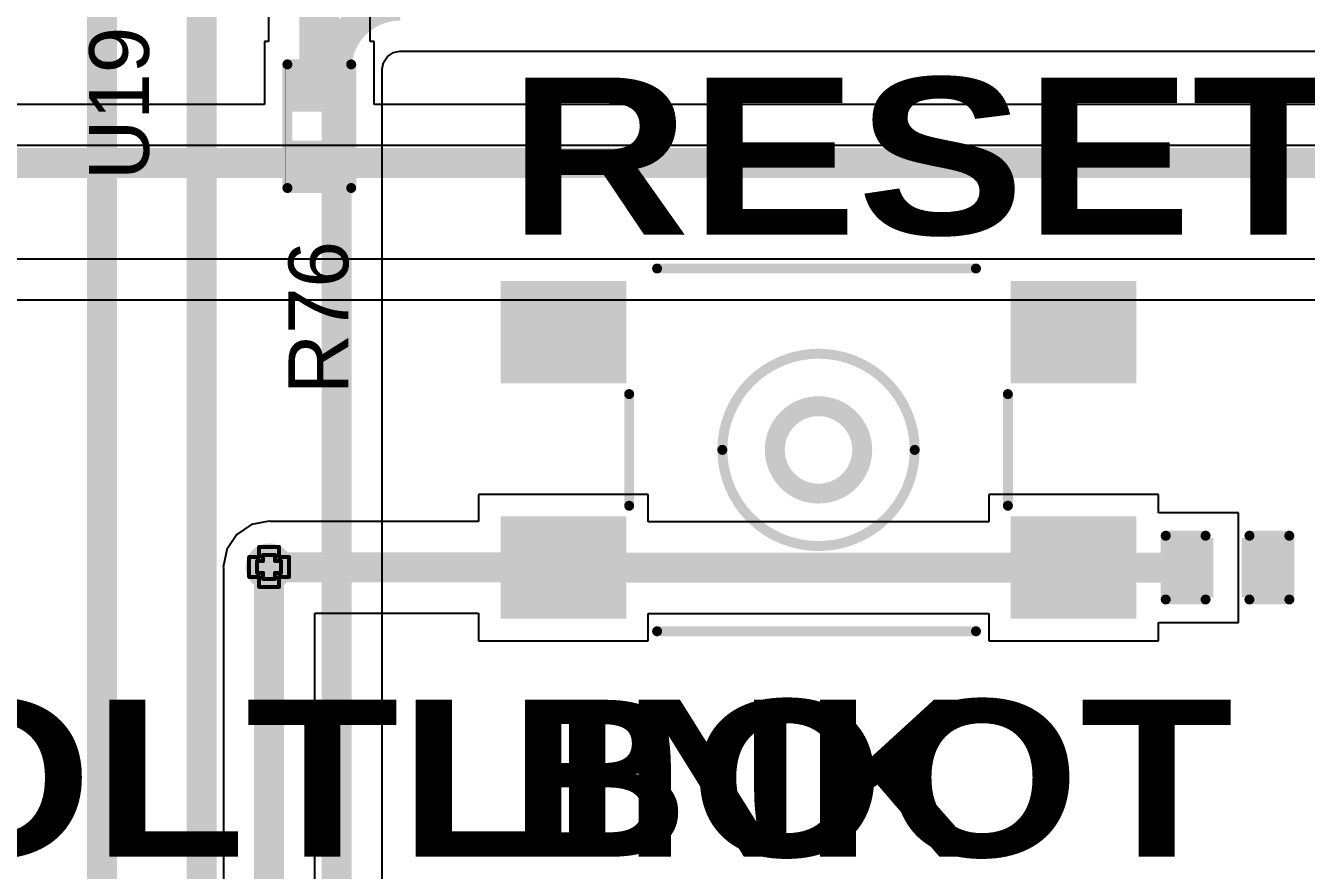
# Model space of a CAD drawing. Header units: inches. Extents: x -3 to 195, y 0 to 199.
# Drawn here: x 0.458 to 1.101, y 3.221 to 3.645 of the extents above; entities that cross this region are included whole.
import ezdxf

# ---------------------------------------------------------------- set-up
doc = ezdxf.new("R2010")
doc.units = ezdxf.units.IN
doc.header["$MEASUREMENT"] = 0
for name, color, linetype in [('Bottom Layer', 5, 'Continuous'), ('Drill Drawing', 1, 'Continuous'), ('Top Layer', 1, 'Continuous'), ('Top Overlay', 2, 'Continuous'), ('Top Paste', 8, 'Continuous'), ('Top Solder', 216, 'Continuous'), ('Via Holes', 16, 'Continuous')]:
    doc.layers.add(name, color=color, linetype=linetype)
doc.styles.add('Arial', font='', dxfattribs={"height": 0.2})
doc.styles.add('Arial Black_Bold', font='', dxfattribs={"height": 0.2})
doc.styles.get('Arial').set_extended_font_data('Arial')
doc.styles.get('Arial Black_Bold').set_extended_font_data('Arial Black', bold=True)

# ---------------------------------------------------------------- blocks, each defined once
blk = doc.blocks.new('TS_1109S_C_B_24')
at = {"layer": 'Top Layer'}
for points in [[(-0.15551, 0.08071), (-0.10039, 0.08071), (-0.10039, 0.0374), (-0.15551, 0.0374)], [(0.10039, 0.08071), (0.15551, 0.08071), (0.15551, 0.0374), (0.10039, 0.0374)], [(-0.15551, -0.0374), (-0.10039, -0.0374), (-0.10039, -0.08071), (-0.15551, -0.08071)], [(0.10039, -0.0374), (0.15551, -0.0374), (0.15551, -0.08071), (0.10039, -0.08071)]]:
    blk.add_hatch(color=1, dxfattribs=at).paths.add_polyline_path(points)
at = {"layer": 'Top Paste'}
for points in [[(-0.15551, 0.08071), (-0.10039, 0.08071), (-0.10039, 0.0374), (-0.15551, 0.0374)], [(0.10039, 0.08071), (0.15551, 0.08071), (0.15551, 0.0374), (0.10039, 0.0374)], [(-0.15551, -0.0374), (-0.10039, -0.0374), (-0.10039, -0.08071), (-0.15551, -0.08071)], [(0.10039, -0.0374), (0.15551, -0.0374), (0.15551, -0.08071), (0.10039, -0.08071)]]:
    blk.add_hatch(color=8, dxfattribs=at).paths.add_polyline_path(points)
at = {"layer": 'Top Solder'}
for points in [[(-0.15951, 0.08471), (-0.09639, 0.08471), (-0.09639, 0.0334), (-0.15951, 0.0334)], [(0.09639, 0.08471), (0.15951, 0.08471), (0.15951, 0.0334), (0.09639, 0.0334)], [(-0.15951, -0.0334), (-0.09639, -0.0334), (-0.09639, -0.08471), (-0.15951, -0.08471)], [(0.09639, -0.0334), (0.15951, -0.0334), (0.15951, -0.08471), (0.09639, -0.08471)]]:
    blk.add_hatch(color=216, dxfattribs=at).paths.add_polyline_path(points)
at = {"layer": 'Top Overlay'}
for points in [[(0.081, 0.091, 0.005, 0.005, 0), (-0.079, 0.091, 0.005, 0.005, 0)], [(-0.095, 0.028, 0.005, 0.005, 0), (-0.095, -0.028, 0.005, 0.005, 0)], [(0.095, 0.028, 0.005, 0.005, 0), (0.095, -0.028, 0.005, 0.005, 0)], [(0.081, -0.091, 0.005, 0.005, 0), (-0.079, -0.091, 0.005, 0.005, 0)]]:
    blk.add_lwpolyline(points, format="xyseb", dxfattribs=at)
for points in [[(-0.08025, 0.091, 0.0025, 0.0025, 1), (-0.07775, 0.091, 0.0025, 0.0025, 1)], [(0.07975, 0.091, 0.0025, 0.0025, 1), (0.08225, 0.091, 0.0025, 0.0025, 1)], [(0.04826, 0, 0.005, 0.005, 1), (-0.04826, 0, 0.005, 0.005, 1)], [(-0.09625, 0.028, 0.0025, 0.0025, 1), (-0.09375, 0.028, 0.0025, 0.0025, 1)], [(0.02193, 0, 0.01, 0.01, 1), (-0.02193, 0, 0.01, 0.01, 1)], [(0.09375, 0.028, 0.0025, 0.0025, 1), (0.09625, 0.028, 0.0025, 0.0025, 1)], [(-0.04951, 0, 0.0025, 0.0025, 1), (-0.04701, 0, 0.0025, 0.0025, 1)], [(-0.02443, 0, 0.005, 0.005, 1), (-0.01943, 0, 0.005, 0.005, 1)], [(0.01943, 0, 0.005, 0.005, 1), (0.02443, 0, 0.005, 0.005, 1)], [(0.04701, 0, 0.0025, 0.0025, 1), (0.04951, 0, 0.0025, 0.0025, 1)], [(-0.09625, -0.028, 0.0025, 0.0025, 1), (-0.09375, -0.028, 0.0025, 0.0025, 1)], [(0.09375, -0.028, 0.0025, 0.0025, 1), (0.09625, -0.028, 0.0025, 0.0025, 1)], [(-0.08025, -0.091, 0.0025, 0.0025, 1), (-0.07775, -0.091, 0.0025, 0.0025, 1)], [(0.07975, -0.091, 0.0025, 0.0025, 1), (0.08225, -0.091, 0.0025, 0.0025, 1)]]:
    blk.add_lwpolyline(points, format="xyseb", close=True, dxfattribs=at)
blk = doc.blocks.new('R___0402_40')
at = {"layer": 'Top Layer'}
for points in [[(-0.0275, -0.0125), (-0.0275, 0.0125), (-0.0095, 0.0125), (-0.0095, -0.0125)], [(0.0095, -0.0125), (0.0095, 0.0125), (0.0275, 0.0125), (0.0275, -0.0125)]]:
    blk.add_hatch(color=1, dxfattribs=at).paths.add_polyline_path(points)
at = {"layer": 'Top Paste'}
for points in [[(-0.0275, -0.0125), (-0.0275, 0.0125), (-0.0095, 0.0125), (-0.0095, -0.0125)], [(0.0095, -0.0125), (0.0095, 0.0125), (0.0275, 0.0125), (0.0275, -0.0125)]]:
    blk.add_hatch(color=8, dxfattribs=at).paths.add_polyline_path(points)
at = {"layer": 'Top Solder'}
for points in [[(-0.02967, -0.01467), (-0.02967, 0.01467), (-0.00733, 0.01467), (-0.00733, -0.01467)], [(0.00733, -0.01467), (0.00733, 0.01467), (0.02967, 0.01467), (0.02967, -0.01467)]]:
    blk.add_hatch(color=216, dxfattribs=at).paths.add_polyline_path(points)
at = {"layer": 'Top Overlay'}
for points in [[(-0.031, -0.016, 0.005, 0.005, 0), (-0.031, 0.016, 0.005, 0.005, 0)], [(0.031, 0.016, 0.005, 0.005, 0), (-0.031, 0.016, 0.005, 0.005, 0)], [(0.031, -0.016, 0.005, 0.005, 0), (0.031, 0.016, 0.005, 0.005, 0)], [(0.031, -0.016, 0.005, 0.005, 0), (-0.031, -0.016, 0.005, 0.005, 0)], [(0.032, -0.017, 0.000127, 0.000127, 0), (-0.032, -0.017, 0.000127, 0.000127, 0)]]:
    blk.add_lwpolyline(points, format="xyseb", dxfattribs=at)
for points in [[(-0.03225, 0.016, 0.0025, 0.0025, 1), (-0.02975, 0.016, 0.0025, 0.0025, 1)], [(-0.03225, 0.016, 0.0025, 0.0025, 1), (-0.02975, 0.016, 0.0025, 0.0025, 1)], [(0.02975, 0.016, 0.0025, 0.0025, 1), (0.03225, 0.016, 0.0025, 0.0025, 1)], [(0.02975, 0.016, 0.0025, 0.0025, 1), (0.03225, 0.016, 0.0025, 0.0025, 1)], [(-0.03225, -0.016, 0.0025, 0.0025, 1), (-0.02975, -0.016, 0.0025, 0.0025, 1)], [(-0.03225, -0.016, 0.0025, 0.0025, 1), (-0.02975, -0.016, 0.0025, 0.0025, 1)], [(-0.03203, -0.017, 0.0000635, 0.0000635, 1), (-0.03197, -0.017, 0.0000635, 0.0000635, 1)], [(0.02975, -0.016, 0.0025, 0.0025, 1), (0.03225, -0.016, 0.0025, 0.0025, 1)], [(0.02975, -0.016, 0.0025, 0.0025, 1), (0.03225, -0.016, 0.0025, 0.0025, 1)], [(0.03197, -0.017, 0.0000635, 0.0000635, 1), (0.03203, -0.017, 0.0000635, 0.0000635, 1)]]:
    blk.add_lwpolyline(points, format="xyseb", close=True, dxfattribs=at)
blk = doc.blocks.new('C___0402_143')
at = {"layer": 'Top Layer'}
for points in [[(-0.0275, -0.0125), (-0.0275, 0.0125), (-0.0095, 0.0125), (-0.0095, -0.0125)], [(0.0095, -0.0125), (0.0095, 0.0125), (0.0275, 0.0125), (0.0275, -0.0125)]]:
    blk.add_hatch(color=1, dxfattribs=at).paths.add_polyline_path(points)
at = {"layer": 'Top Paste'}
for points in [[(-0.0275, -0.0125), (-0.0275, 0.0125), (-0.0095, 0.0125), (-0.0095, -0.0125)], [(0.0095, -0.0125), (0.0095, 0.0125), (0.0275, 0.0125), (0.0275, -0.0125)]]:
    blk.add_hatch(color=8, dxfattribs=at).paths.add_polyline_path(points)
at = {"layer": 'Top Solder'}
for points in [[(-0.02986, -0.01486), (-0.02986, 0.01486), (-0.00714, 0.01486), (-0.00714, -0.01486)], [(0.00714, -0.01486), (0.00714, 0.01486), (0.02986, 0.01486), (0.02986, -0.01486)]]:
    blk.add_hatch(color=216, dxfattribs=at).paths.add_polyline_path(points)
at = {"layer": 'Top Overlay'}
for points in [[(-0.011, 0.016, 0.005, 0.005, 0), (-0.031, 0.016, 0.005, 0.005, 0)], [(-0.031, -0.016, 0.005, 0.005, 0), (-0.031, 0.016, 0.005, 0.005, 0)], [(0.031, 0.016, 0.005, 0.005, 0), (0.011, 0.016, 0.005, 0.005, 0)], [(0.031, 0.016, 0.005, 0.005, 0), (0.031, -0.016, 0.005, 0.005, 0)], [(-0.011, -0.016, 0.005, 0.005, 0), (-0.031, -0.016, 0.005, 0.005, 0)], [(0.031, -0.016, 0.005, 0.005, 0), (0.011, -0.016, 0.005, 0.005, 0)]]:
    blk.add_lwpolyline(points, format="xyseb", dxfattribs=at)
for points in [[(-0.03225, 0.016, 0.0025, 0.0025, 1), (-0.02975, 0.016, 0.0025, 0.0025, 1)], [(-0.03225, 0.016, 0.0025, 0.0025, 1), (-0.02975, 0.016, 0.0025, 0.0025, 1)], [(-0.01225, 0.016, 0.0025, 0.0025, 1), (-0.00975, 0.016, 0.0025, 0.0025, 1)], [(0.00975, 0.016, 0.0025, 0.0025, 1), (0.01225, 0.016, 0.0025, 0.0025, 1)], [(0.02975, 0.016, 0.0025, 0.0025, 1), (0.03225, 0.016, 0.0025, 0.0025, 1)], [(0.02975, 0.016, 0.0025, 0.0025, 1), (0.03225, 0.016, 0.0025, 0.0025, 1)], [(-0.03225, -0.016, 0.0025, 0.0025, 1), (-0.02975, -0.016, 0.0025, 0.0025, 1)], [(-0.03225, -0.016, 0.0025, 0.0025, 1), (-0.02975, -0.016, 0.0025, 0.0025, 1)], [(-0.01225, -0.016, 0.0025, 0.0025, 1), (-0.00975, -0.016, 0.0025, 0.0025, 1)], [(0.00975, -0.016, 0.0025, 0.0025, 1), (0.01225, -0.016, 0.0025, 0.0025, 1)], [(0.02975, -0.016, 0.0025, 0.0025, 1), (0.03225, -0.016, 0.0025, 0.0025, 1)], [(0.02975, -0.016, 0.0025, 0.0025, 1), (0.03225, -0.016, 0.0025, 0.0025, 1)]]:
    blk.add_lwpolyline(points, format="xyseb", close=True, dxfattribs=at)

msp = doc.modelspace()

# ---------------------------------------------------------------- hatches: boundary and pattern name
at = {"layer": 'Bottom Layer'}
h = msp.add_hatch(color=5, dxfattribs=at)
edge = h.paths.add_edge_path()
edge.add_arc((0.58027, 3.37341), 0.01181, 0, 360)
at = {"layer": 'Top Layer'}
h = msp.add_hatch(color=1, dxfattribs=at)
edge = h.paths.add_edge_path()
edge.add_arc((0.58027, 3.37341), 0.01181, 0, 360)
at = {"layer": 'Via Holes'}
h = msp.add_hatch(color=7, dxfattribs=at)
edge = h.paths.add_edge_path()
edge.add_arc((0.58027, 3.37341), 0.00591, 0, 360)

# ---------------------------------------------------------------- linework, layer by layer
at = {"layer": 'Bottom Layer'}
for p, q in [((0.63964, 3.62949), (0.64261, 3.63148)), ((0.64261, 3.63148), (0.64582, 3.63212)), ((0.64582, 3.63212), (0.64611, 3.63206)), ((0.64611, 3.63206), (1.62, 3.63206)), ((0.63701, 3.62331), (0.63765, 3.62652)), ((0.63765, 3.62652), (0.63964, 3.62949)), ((0.63707, 3.62302), (0.63701, 3.62331)), ((0.63707, 2.81), (0.63707, 3.62302))]:
    msp.add_line(p, q, dxfattribs=at)
for points in [[(0.49642, 2.27926, 0.015, 0.015, 0), (0.49642, 3.73691, 0.015, 0.015, 0)], [(0.54642, 2.27926, 0.015, 0.015, 0), (0.54642, 3.66901, 0.015, 0.015, 0)], [(0.61413, 3.62302, 0.015, 0.015, -0.414214), (0.64611, 3.655, 0.015, 0.015, 0)], [(0.61413, 2.81, 0.015, 0.015, 0), (0.61413, 3.62302, 0.015, 0.015, 0)], [(0.58023, 2.69153, 0.015, 0.015, 0), (0.58023, 3.37341, 0.015, 0.015, 0)]]:
    msp.add_lwpolyline(points, format="xyseb", dxfattribs=at)
for points in [[(0.61038, 3.62302, 0.0075, 0.0075, 1), (0.61788, 3.62302, 0.0075, 0.0075, 1)], [(0.61038, 3.62302, 0.0075, 0.0075, 1), (0.61788, 3.62302, 0.0075, 0.0075, 1)], [(0.57648, 3.37341, 0.0075, 0.0075, 1), (0.58398, 3.37341, 0.0075, 0.0075, 1)]]:
    msp.add_lwpolyline(points, format="xyseb", close=True, dxfattribs=at)
at = {"layer": 'Drill Drawing'}
for points in [[(0.57527, 3.37841, 0.002, 0.002, 0), (0.57527, 3.38341, 0.002, 0.002, 0)], [(0.57527, 3.38341, 0.002, 0.002, 0), (0.58527, 3.38341, 0.002, 0.002, 0)], [(0.57727, 3.37641, 0.002, 0.002, 0), (0.57727, 3.37941, 0.002, 0.002, 0)], [(0.57727, 3.37941, 0.002, 0.002, 0), (0.58327, 3.37941, 0.002, 0.002, 0)], [(0.58327, 3.37641, 0.002, 0.002, 0), (0.58327, 3.37941, 0.002, 0.002, 0)], [(0.58527, 3.37841, 0.002, 0.002, 0), (0.58527, 3.38341, 0.002, 0.002, 0)], [(0.57027, 3.36841, 0.002, 0.002, 0), (0.57027, 3.37841, 0.002, 0.002, 0)], [(0.57027, 3.37841, 0.002, 0.002, 0), (0.57527, 3.37841, 0.002, 0.002, 0)], [(0.57427, 3.37041, 0.002, 0.002, 0), (0.57427, 3.37641, 0.002, 0.002, 0)], [(0.57427, 3.37641, 0.002, 0.002, 0), (0.57727, 3.37641, 0.002, 0.002, 0)], [(0.58327, 3.37641, 0.002, 0.002, 0), (0.58627, 3.37641, 0.002, 0.002, 0)], [(0.58527, 3.37841, 0.002, 0.002, 0), (0.59027, 3.37841, 0.002, 0.002, 0)], [(0.58627, 3.37041, 0.002, 0.002, 0), (0.58627, 3.37641, 0.002, 0.002, 0)], [(0.59027, 3.36841, 0.002, 0.002, 0), (0.59027, 3.37841, 0.002, 0.002, 0)], [(0.57027, 3.36841, 0.002, 0.002, 0), (0.57527, 3.36841, 0.002, 0.002, 0)], [(0.57427, 3.37041, 0.002, 0.002, 0), (0.57727, 3.37041, 0.002, 0.002, 0)], [(0.57527, 3.36341, 0.002, 0.002, 0), (0.57527, 3.36841, 0.002, 0.002, 0)], [(0.57727, 3.36741, 0.002, 0.002, 0), (0.57727, 3.37041, 0.002, 0.002, 0)], [(0.57727, 3.36741, 0.002, 0.002, 0), (0.58327, 3.36741, 0.002, 0.002, 0)], [(0.58327, 3.37041, 0.002, 0.002, 0), (0.58627, 3.37041, 0.002, 0.002, 0)], [(0.58327, 3.36741, 0.002, 0.002, 0), (0.58327, 3.37041, 0.002, 0.002, 0)], [(0.58527, 3.36841, 0.002, 0.002, 0), (0.59027, 3.36841, 0.002, 0.002, 0)], [(0.58527, 3.36341, 0.002, 0.002, 0), (0.58527, 3.36841, 0.002, 0.002, 0)], [(0.57527, 3.36341, 0.002, 0.002, 0), (0.58527, 3.36341, 0.002, 0.002, 0)]]:
    msp.add_lwpolyline(points, format="xyseb", dxfattribs=at)
for points in [[(0.57477, 3.38341, 0.001, 0.001, 1), (0.57577, 3.38341, 0.001, 0.001, 1)], [(0.57477, 3.38341, 0.001, 0.001, 1), (0.57577, 3.38341, 0.001, 0.001, 1)], [(0.57677, 3.37941, 0.001, 0.001, 1), (0.57777, 3.37941, 0.001, 0.001, 1)], [(0.57677, 3.37941, 0.001, 0.001, 1), (0.57777, 3.37941, 0.001, 0.001, 1)], [(0.58277, 3.37941, 0.001, 0.001, 1), (0.58377, 3.37941, 0.001, 0.001, 1)], [(0.58277, 3.37941, 0.001, 0.001, 1), (0.58377, 3.37941, 0.001, 0.001, 1)], [(0.58477, 3.38341, 0.001, 0.001, 1), (0.58577, 3.38341, 0.001, 0.001, 1)], [(0.58477, 3.38341, 0.001, 0.001, 1), (0.58577, 3.38341, 0.001, 0.001, 1)], [(0.56977, 3.37841, 0.001, 0.001, 1), (0.57077, 3.37841, 0.001, 0.001, 1)], [(0.56977, 3.37841, 0.001, 0.001, 1), (0.57077, 3.37841, 0.001, 0.001, 1)], [(0.57377, 3.37641, 0.001, 0.001, 1), (0.57477, 3.37641, 0.001, 0.001, 1)], [(0.57377, 3.37641, 0.001, 0.001, 1), (0.57477, 3.37641, 0.001, 0.001, 1)], [(0.57477, 3.37841, 0.001, 0.001, 1), (0.57577, 3.37841, 0.001, 0.001, 1)], [(0.57477, 3.37841, 0.001, 0.001, 1), (0.57577, 3.37841, 0.001, 0.001, 1)], [(0.57677, 3.37641, 0.001, 0.001, 1), (0.57777, 3.37641, 0.001, 0.001, 1)], [(0.57677, 3.37641, 0.001, 0.001, 1), (0.57777, 3.37641, 0.001, 0.001, 1)], [(0.58277, 3.37641, 0.001, 0.001, 1), (0.58377, 3.37641, 0.001, 0.001, 1)], [(0.58277, 3.37641, 0.001, 0.001, 1), (0.58377, 3.37641, 0.001, 0.001, 1)], [(0.58477, 3.37841, 0.001, 0.001, 1), (0.58577, 3.37841, 0.001, 0.001, 1)], [(0.58477, 3.37841, 0.001, 0.001, 1), (0.58577, 3.37841, 0.001, 0.001, 1)], [(0.58577, 3.37641, 0.001, 0.001, 1), (0.58677, 3.37641, 0.001, 0.001, 1)], [(0.58577, 3.37641, 0.001, 0.001, 1), (0.58677, 3.37641, 0.001, 0.001, 1)], [(0.58977, 3.37841, 0.001, 0.001, 1), (0.59077, 3.37841, 0.001, 0.001, 1)], [(0.58977, 3.37841, 0.001, 0.001, 1), (0.59077, 3.37841, 0.001, 0.001, 1)], [(0.56977, 3.36841, 0.001, 0.001, 1), (0.57077, 3.36841, 0.001, 0.001, 1)], [(0.56977, 3.36841, 0.001, 0.001, 1), (0.57077, 3.36841, 0.001, 0.001, 1)], [(0.57377, 3.37041, 0.001, 0.001, 1), (0.57477, 3.37041, 0.001, 0.001, 1)], [(0.57377, 3.37041, 0.001, 0.001, 1), (0.57477, 3.37041, 0.001, 0.001, 1)], [(0.57477, 3.36841, 0.001, 0.001, 1), (0.57577, 3.36841, 0.001, 0.001, 1)], [(0.57477, 3.36841, 0.001, 0.001, 1), (0.57577, 3.36841, 0.001, 0.001, 1)], [(0.57677, 3.37041, 0.001, 0.001, 1), (0.57777, 3.37041, 0.001, 0.001, 1)], [(0.57677, 3.37041, 0.001, 0.001, 1), (0.57777, 3.37041, 0.001, 0.001, 1)], [(0.57677, 3.36741, 0.001, 0.001, 1), (0.57777, 3.36741, 0.001, 0.001, 1)], [(0.57677, 3.36741, 0.001, 0.001, 1), (0.57777, 3.36741, 0.001, 0.001, 1)], [(0.58277, 3.37041, 0.001, 0.001, 1), (0.58377, 3.37041, 0.001, 0.001, 1)], [(0.58277, 3.37041, 0.001, 0.001, 1), (0.58377, 3.37041, 0.001, 0.001, 1)], [(0.58277, 3.36741, 0.001, 0.001, 1), (0.58377, 3.36741, 0.001, 0.001, 1)], [(0.58277, 3.36741, 0.001, 0.001, 1), (0.58377, 3.36741, 0.001, 0.001, 1)], [(0.58477, 3.36841, 0.001, 0.001, 1), (0.58577, 3.36841, 0.001, 0.001, 1)], [(0.58477, 3.36841, 0.001, 0.001, 1), (0.58577, 3.36841, 0.001, 0.001, 1)], [(0.58577, 3.37041, 0.001, 0.001, 1), (0.58677, 3.37041, 0.001, 0.001, 1)], [(0.58577, 3.37041, 0.001, 0.001, 1), (0.58677, 3.37041, 0.001, 0.001, 1)], [(0.58977, 3.36841, 0.001, 0.001, 1), (0.59077, 3.36841, 0.001, 0.001, 1)], [(0.58977, 3.36841, 0.001, 0.001, 1), (0.59077, 3.36841, 0.001, 0.001, 1)], [(0.57477, 3.36341, 0.001, 0.001, 1), (0.57577, 3.36341, 0.001, 0.001, 1)], [(0.57477, 3.36341, 0.001, 0.001, 1), (0.57577, 3.36341, 0.001, 0.001, 1)], [(0.58477, 3.36341, 0.001, 0.001, 1), (0.58577, 3.36341, 0.001, 0.001, 1)], [(0.58477, 3.36341, 0.001, 0.001, 1), (0.58577, 3.36341, 0.001, 0.001, 1)]]:
    msp.add_lwpolyline(points, format="xyseb", close=True, dxfattribs=at)
at = {"layer": 'Top Layer'}
for p, q in [((0.57998, 3.65308), (0.57998, 3.637)), ((0.63096, 3.637), (0.63096, 3.65308)), ((0.57998, 3.637), (0.57797, 3.637)), ((0.57797, 3.637), (0.57797, 3.60539)), ((0.63297, 3.637), (0.63096, 3.637)), ((0.63297, 3.60539), (0.63297, 3.637)), ((0.57797, 3.60539), (0.4257, 3.60539)), ((1.5925, 3.60539), (0.63297, 3.60539)), ((0.17258, 3.585), (1.63277, 3.585)), ((0.68541, 3.52782), (0.17652, 3.52782)), ((0.77053, 3.52782), (0.68541, 3.52782)), ((0.68541, 3.52782), (0.68541, 3.52782)), ((0.94132, 3.52782), (0.77053, 3.52782)), ((0.77053, 3.52782), (0.77053, 3.52782)), ((1.02644, 3.52782), (0.94132, 3.52782)), ((0.94132, 3.52782), (0.94132, 3.52782)), ((1.15218, 3.52782), (1.02644, 3.52782)), ((1.02644, 3.52782), (1.02644, 3.52782)), ((0.17652, 3.50743), (0.68541, 3.50743)), ((0.68541, 3.50743), (0.68541, 3.50743)), ((0.68541, 3.50743), (0.77053, 3.50743)), ((0.77053, 3.50743), (0.77053, 3.50743)), ((0.77053, 3.50743), (0.94132, 3.50743)), ((0.94132, 3.50743), (0.94132, 3.50743)), ((0.94132, 3.50743), (1.02644, 3.50743)), ((1.02644, 3.50743), (1.02644, 3.50743)), ((1.02644, 3.50743), (1.15168, 3.50743)), ((0.77053, 3.40971), (0.68541, 3.40971)), ((0.68541, 3.40971), (0.68541, 3.39618)), ((0.77053, 3.396), (0.77053, 3.40971)), ((1.02644, 3.40971), (0.94132, 3.40971)), ((0.94132, 3.40971), (0.94132, 3.396)), ((1.02644, 3.40056), (1.02644, 3.40971)), ((1.06662, 3.40056), (1.02644, 3.40056)), ((1.06662, 3.34556), (1.06662, 3.40056)), ((0.57149, 3.39461), (0.56405, 3.38963)), ((0.58027, 3.39635), (0.57149, 3.39461)), ((0.58116, 3.39618), (0.58027, 3.39635)), ((0.68541, 3.39618), (0.58116, 3.39618)), ((0.94132, 3.396), (0.77053, 3.396)), ((0.56405, 3.38963), (0.55908, 3.38219)), ((0.55903, 3.38201), (0.55729, 3.37324)), ((0.55905, 3.38204), (0.55903, 3.38201)), ((0.55908, 3.38219), (0.55905, 3.38204)), ((0.55729, 3.37324), (0.55733, 3.373)), ((0.55733, 3.373), (0.55733, 3.1121)), ((0.60321, 3.21545), (0.60321, 3.35029)), ((0.60321, 3.35029), (0.68541, 3.35029)), ((0.68541, 3.35029), (0.68541, 3.33641)), ((0.77053, 3.33641), (0.77053, 3.35012)), ((0.77053, 3.35012), (0.94132, 3.35012)), ((0.94132, 3.35012), (0.94132, 3.33641)), ((1.02644, 3.33641), (1.02644, 3.34556)), ((1.02644, 3.34556), (1.06662, 3.34556)), ((0.68541, 3.33641), (0.77053, 3.33641)), ((0.94132, 3.33641), (1.02644, 3.33641))]:
    msp.add_line(p, q, dxfattribs=at)
for points in [[(0.60547, 3.61716, 0.02, 0.02, 0), (0.60547, 3.6965, 0.02, 0.02, 0)], [(0.1882, 3.576, 0.015, 0.015, 0), (0.60547, 3.576, 0.015, 0.015, 0)], [(0.60547, 3.576, 0.015, 0.015, 0), (1.23092, 3.576, 0.015, 0.015, 0)], [(0.58023, 3.37324, 0.015, 0.015, 0), (0.72779, 3.37324, 0.015, 0.015, 0)], [(0.58027, 3.06604, 0.015, 0.015, 0), (0.58027, 3.37341, 0.015, 0.015, 0)], [(0.72779, 3.37324, 0.015, 0.015, 0), (0.72797, 3.37306, 0.015, 0.015, 0)], [(0.72797, 3.37306, 0.015, 0.015, 0), (1.04262, 3.37306, 0.015, 0.015, 0)]]:
    msp.add_lwpolyline(points, format="xyseb", dxfattribs=at)
for points in [[(0.60047, 3.61716, 0.01, 0.01, 1), (0.61047, 3.61716, 0.01, 0.01, 1)], [(0.60172, 3.576, 0.0075, 0.0075, 1), (0.60922, 3.576, 0.0075, 0.0075, 1)], [(0.60172, 3.576, 0.0075, 0.0075, 1), (0.60922, 3.576, 0.0075, 0.0075, 1)], [(0.57648, 3.37324, 0.0075, 0.0075, 1), (0.58398, 3.37324, 0.0075, 0.0075, 1)], [(0.57652, 3.37341, 0.0075, 0.0075, 1), (0.58402, 3.37341, 0.0075, 0.0075, 1)], [(0.72404, 3.37324, 0.0075, 0.0075, 1), (0.73154, 3.37324, 0.0075, 0.0075, 1)], [(0.72404, 3.37324, 0.0075, 0.0075, 1), (0.73154, 3.37324, 0.0075, 0.0075, 1)], [(0.72422, 3.37306, 0.0075, 0.0075, 1), (0.73172, 3.37306, 0.0075, 0.0075, 1)], [(0.72422, 3.37306, 0.0075, 0.0075, 1), (0.73172, 3.37306, 0.0075, 0.0075, 1)], [(1.03887, 3.37306, 0.0075, 0.0075, 1), (1.04637, 3.37306, 0.0075, 0.0075, 1)]]:
    msp.add_lwpolyline(points, format="xyseb", close=True, dxfattribs=at)

# ---------------------------------------------------------------- block references
for name, p, rotation in [('R___0402_40', (0.60547, 3.5945), 270), ('TS_1109S_C_B_24', (0.85593, 3.43211), 180), ('C___0402_143', (1.06112, 3.37306), 180)]:
    msp.add_blockref(name, p, dxfattribs=dict(rotation=rotation))

# ---------------------------------------------------------------- texts
at = {"layer": 'Top Overlay'}
for s, height, rotation, style, p in [('U19', 0.03, 90, 'Arial', (0.52, 3.56751)), ('RESET', 0.07874, 360, 'Arial Black_Bold', (0.70041, 3.54014)), ('R76', 0.03, 90, 'Arial', (0.62, 3.46001)), ('VOLTLINK', 0.07874, 360, 'Arial Black_Bold', (0.30973, 3.22803)), ('BOOT', 0.07874, 360, 'Arial Black_Bold', (0.70032, 3.22803))]:
    msp.add_text(s, height=height, rotation=rotation, dxfattribs=dict(at, style=style)).set_placement(p)

doc.saveas('drawing.dxf')
